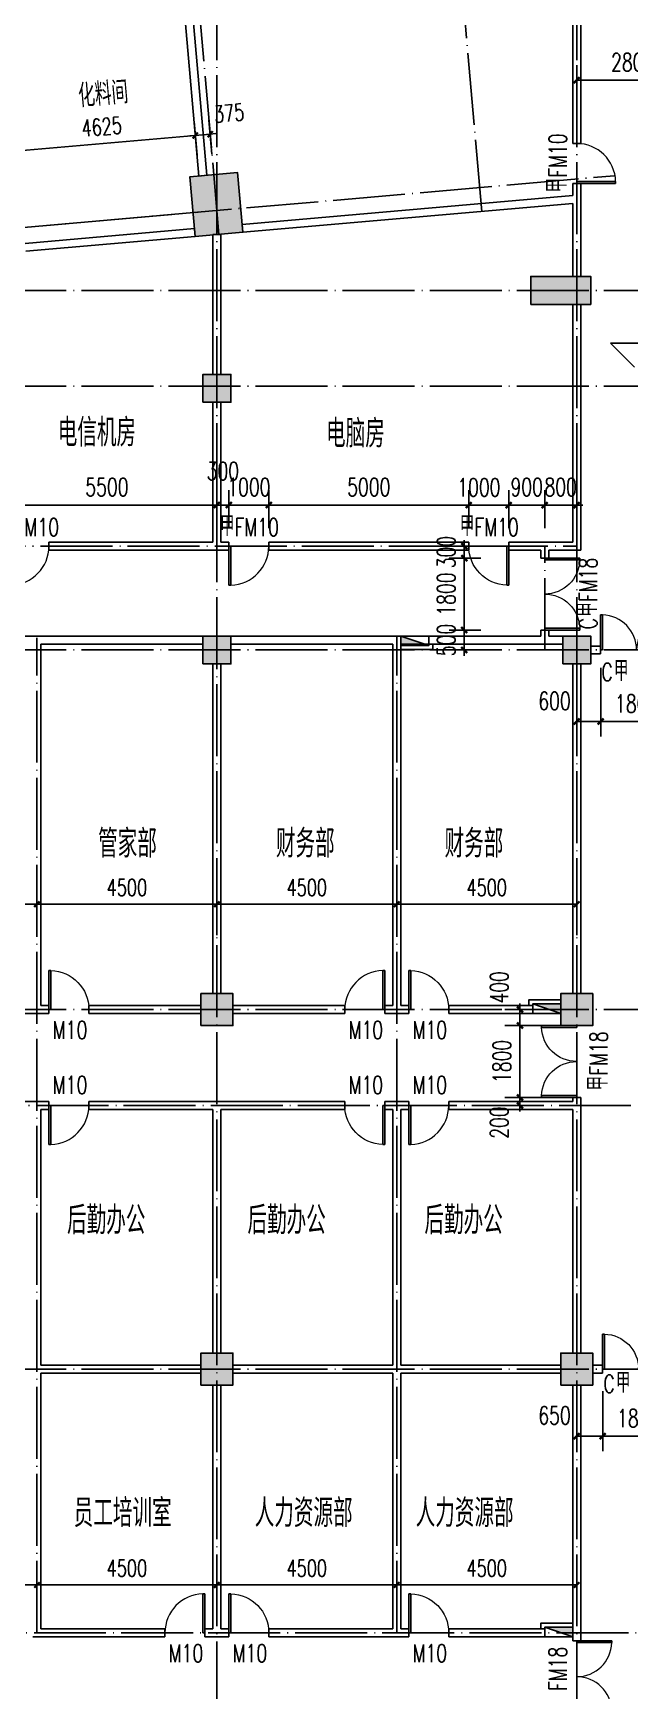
# Model space of a CAD drawing. Extents: x 246015 to 608740, y -108003 to 88400.
# Drawn here: x 383759 to 398683, y -19514 to 21979 of the extents above; entities that cross this region are included whole.
import ezdxf

# ---------------------------------------------------------------- set-up
doc = ezdxf.new("R2010")
doc.units = 0
doc.header["$LTSCALE"] = 3000
doc.header["$MEASUREMENT"] = 0
doc.header["$PDMODE"] = 1
doc.linetypes.add('DOTE', pattern=[2.42, 2, -0.2, 0.02, -0.2])
doc.layers.get('0').update_dxf_attribs({"linetype": 'CONTINUOUS'})
doc.layers.get('DEFPOINTS').update_dxf_attribs({"linetype": 'CONTINUOUS'})
for name, color, linetype in [('column', 9, 'CONTINUOUS'), ('DIM_ELEV', 3, 'CONTINUOUS'), ('dote', 1, 'DOTE'), ('PUB_DIM', 3, 'CONTINUOUS'), ('PUB_HATCH', 8, 'CONTINUOUS'), ('PUB_TEXT', 7, 'CONTINUOUS'), ('WALL', 9, 'CONTINUOUS'), ('WALL-1', 31, 'CONTINUOUS'), ('WINDOW', 4, 'CONTINUOUS'), ('WINDOW_TEXT', 7, 'CONTINUOUS'), ('消火栓', 6, 'CONTINUOUS')]:
    doc.layers.add(name, color=color, linetype=linetype)
doc.styles.add('_TCH_DIM', font='SIMPLEX', dxfattribs={"bigfont": 'GBCBIG'})
doc.styles.add('_TCH_WINDOW', font='SIMPLEX', dxfattribs={"bigfont": 'GBCBIG'})
doc.styles.add('DIM_FONT', font='simplex.shx', dxfattribs={"width": 0.7, "bigfont": 'hztxt.shx'})
doc.dimstyles.new('DIMN140', dxfattribs={"dimscale": 1.4, "dimtxt": 300, "dimasz": 100, "dimexe": 250, "dimexo": 300, "dimgap": 150, "dimtad": 1, "dimdec": 0, "dimzin": 0, "dimdsep": 46, "dimtxsty": 'DIM_FONT', "dimblk": 'ARCHTICK', "dimcen": 0.09, "dimclrt": 7, "dimazin": 2, "dimtfac": 1, "dimtdec": 0, "dimtix": 1, "dimtmove": 2, "dimatfit": 3, "dimfxl": 0, "dimtolj": 1, "dimtzin": 0, "dimarcsym": 0})
doc.dimstyles.new('DIMN150', dxfattribs={"dimscale": 1.5, "dimtxt": 300, "dimasz": 100, "dimexe": 250, "dimexo": 300, "dimgap": 150, "dimtad": 1, "dimdec": 0, "dimzin": 0, "dimdsep": 46, "dimtxsty": 'DIM_FONT', "dimblk": 'ARCHTICK', "dimcen": 0.09, "dimclrt": 7, "dimazin": 2, "dimtfac": 1, "dimtdec": 0, "dimtix": 1, "dimtmove": 2, "dimatfit": 3, "dimfxl": 0, "dimtolj": 1, "dimtzin": 0, "dimarcsym": 0})

# ---------------------------------------------------------------- blocks, each defined once
blk = doc.blocks.new('_FZH')
blk.add_lwpolyline([(-0.5, -0.5), (0.5, -0.5), (0.5, 0.5), (-0.5, 0.5)], close=True)
at = {"layer": 'PUB_HATCH'}
blk.add_solid([(-0.5, -0.5), (0.5, -0.5), (-0.5, 0.5), (0.5, 0.5)], dxfattribs=at)
blk = doc.blocks.new('1-1')
at = {"layer": 'dote', "ltscale": 0.3}
for p, q in [((71600, -600), (71600, 26246.3, 0)), ((65000, -600), (65000, 9200, 0)), ((-1773, 0, 0), (74978.6, 0, 0))]:
    blk.add_line(p, q, dxfattribs=at)
at = {"layer": 'dote', "linetype": 'DOTE'}
blk.add_lwpolyline([(0, 3499.8, 0.0400069), (43350.5, 0), (65050.5, 0)], format="xyb", dxfattribs=at)
at = {"layer": 'column', "xscale": 1200, "yscale": 1500, "zscale": 1500}
blk.add_blockref('_FZH', (65000.1, 150), dxfattribs=at)
blk = doc.blocks.new('_ARCHTICK')
at = {"color": 0, "linetype": 'ByBlock', "const_width": 0.4}
blk.add_lwpolyline([(-0.5, -0.5), (0.5, 0.5)], dxfattribs=at)
blk = doc.blocks.new('*D548')
at = {"layer": 'DEFPOINTS', "color": 0}
for p in [(387813, 19418), (387893, 18502), (383286, 18099)]:
    blk.add_point(p, dxfattribs=at)
at = {"layer": 'PUB_DIM', "color": 0, "lineweight": -2}
for p, q in [((387857, 18921), (387783, 19767)), ((383249, 18517), (383175, 19364)), ((383206, 19015), (387813, 19418))]:
    blk.add_line(p, q, dxfattribs=at)
at = {"layer": 'PUB_DIM', "color": 0, "lineweight": -2, "xscale": 140, "yscale": 140, "zscale": 140}
for p, rotation in [((387813, 19418), 5.000000001751513), ((383206, 19015), 185.0000000017515)]:
    blk.add_blockref('_ARCHTICK', p, dxfattribs=dict(at, rotation=rotation))
at = {"layer": 'PUB_DIM', "color": 7, "insert": (385473, 19635), "char_height": 420, "attachment_point": 5, "rotation": 5, "style": 'DIM_FONT'}
blk.add_mtext('\\A1;4625', dxfattribs=at)
blk = doc.blocks.new('*D549')
at = {"layer": 'DEFPOINTS', "color": 0}
for p in [(388187, 19451), (387893, 18502), (388267, 18535)]:
    blk.add_point(p, dxfattribs=at)
at = {"layer": 'PUB_DIM', "color": 0, "lineweight": -2}
for p, q in [((387857, 18921), (387783, 19767)), ((388230, 18953), (388156, 19800)), ((387813, 19418), (387674, 19406)), ((387813, 19418), (388187, 19451)), ((388187, 19451), (388326, 19463))]:
    blk.add_line(p, q, dxfattribs=at)
at = {"layer": 'PUB_DIM', "color": 0, "lineweight": -2, "xscale": 140, "yscale": 140, "zscale": 140}
for p, rotation in [((387813, 19418), 5.000000001751301), ((388187, 19451), 185.0000000017513)]:
    blk.add_blockref('_ARCHTICK', p, dxfattribs=dict(at, rotation=rotation))
at = {"layer": 'PUB_DIM', "color": 7, "insert": (388660, 19977), "char_height": 420, "attachment_point": 5, "rotation": 5, "style": 'DIM_FONT'}
blk.add_mtext('\\A1;375', dxfattribs=at)
blk = doc.blocks.new('*D552')
at = {"layer": 'DEFPOINTS', "color": 0}
for p in [(383854, 174), (379354, -1023), (383854, -1023)]:
    blk.add_point(p, dxfattribs=at)
at = {"layer": 'PUB_DIM', "color": 0, "lineweight": -2}
for p, q in [((379354, -603), (379354, 524)), ((383854, -603), (383854, 524)), ((379354, 174), (383854, 174))]:
    blk.add_line(p, q, dxfattribs=at)
at = {"layer": 'PUB_DIM', "color": 0, "lineweight": -2, "xscale": 140, "yscale": 140, "zscale": 140, "rotation": 180}
blk.add_blockref('_ARCHTICK', (379354, 174), dxfattribs=at)
at = {"layer": 'PUB_DIM', "color": 0, "lineweight": -2, "xscale": 140, "yscale": 140, "zscale": 140}
blk.add_blockref('_ARCHTICK', (383854, 174), dxfattribs=at)
at = {"layer": 'PUB_DIM', "color": 7, "insert": (381604, 594), "char_height": 420, "attachment_point": 5, "style": 'DIM_FONT'}
blk.add_mtext('\\A1;4500', dxfattribs=at)
blk = doc.blocks.new('*D553')
at = {"layer": 'DEFPOINTS', "color": 0}
for p in [(388354, 174), (383854, -1023), (388354, -1023)]:
    blk.add_point(p, dxfattribs=at)
at = {"layer": 'PUB_DIM', "color": 0, "lineweight": -2}
for p, q in [((383854, -603), (383854, 524)), ((388354, -603), (388354, 524)), ((383854, 174), (388354, 174))]:
    blk.add_line(p, q, dxfattribs=at)
at = {"layer": 'PUB_DIM', "color": 0, "lineweight": -2, "xscale": 140, "yscale": 140, "zscale": 140, "rotation": 180}
blk.add_blockref('_ARCHTICK', (383854, 174), dxfattribs=at)
at = {"layer": 'PUB_DIM', "color": 0, "lineweight": -2, "xscale": 140, "yscale": 140, "zscale": 140}
blk.add_blockref('_ARCHTICK', (388354, 174), dxfattribs=at)
at = {"layer": 'PUB_DIM', "color": 7, "insert": (386104, 594), "char_height": 420, "attachment_point": 5, "style": 'DIM_FONT'}
blk.add_mtext('\\A1;4500', dxfattribs=at)
blk = doc.blocks.new('*D554')
at = {"layer": 'DEFPOINTS', "color": 0}
for p in [(392854, 174), (388354, -1023), (392854, -1023)]:
    blk.add_point(p, dxfattribs=at)
at = {"layer": 'PUB_DIM', "color": 0, "lineweight": -2}
for p, q in [((388354, -603), (388354, 524)), ((392854, -603), (392854, 524)), ((388354, 174), (392854, 174))]:
    blk.add_line(p, q, dxfattribs=at)
at = {"layer": 'PUB_DIM', "color": 0, "lineweight": -2, "xscale": 140, "yscale": 140, "zscale": 140, "rotation": 180}
blk.add_blockref('_ARCHTICK', (388354, 174), dxfattribs=at)
at = {"layer": 'PUB_DIM', "color": 0, "lineweight": -2, "xscale": 140, "yscale": 140, "zscale": 140}
blk.add_blockref('_ARCHTICK', (392854, 174), dxfattribs=at)
at = {"layer": 'PUB_DIM', "color": 7, "insert": (390604, 594), "char_height": 420, "attachment_point": 5, "style": 'DIM_FONT'}
blk.add_mtext('\\A1;4500', dxfattribs=at)
blk = doc.blocks.new('*D555')
at = {"layer": 'DEFPOINTS', "color": 0}
for p in [(397354, 174), (392854, -1023), (397354, -1023)]:
    blk.add_point(p, dxfattribs=at)
at = {"layer": 'PUB_DIM', "color": 0, "lineweight": -2}
for p, q in [((392854, -603), (392854, 524)), ((397354, -603), (397354, 524)), ((392854, 174), (397354, 174))]:
    blk.add_line(p, q, dxfattribs=at)
at = {"layer": 'PUB_DIM', "color": 0, "lineweight": -2, "xscale": 140, "yscale": 140, "zscale": 140, "rotation": 180}
blk.add_blockref('_ARCHTICK', (392854, 174), dxfattribs=at)
at = {"layer": 'PUB_DIM', "color": 0, "lineweight": -2, "xscale": 140, "yscale": 140, "zscale": 140}
blk.add_blockref('_ARCHTICK', (397354, 174), dxfattribs=at)
at = {"layer": 'PUB_DIM', "color": 7, "insert": (395104, 594), "char_height": 420, "attachment_point": 5, "style": 'DIM_FONT'}
blk.add_mtext('\\A1;4500', dxfattribs=at)
blk = doc.blocks.new('*D557')
at = {"layer": 'DEFPOINTS', "color": 0}
for p in [(383854, -16864), (379354, -18061), (383854, -18061)]:
    blk.add_point(p, dxfattribs=at)
at = {"layer": 'PUB_DIM', "color": 0, "lineweight": -2}
for p, q in [((379354, -17641), (379354, -16514)), ((383854, -17641), (383854, -16514)), ((379354, -16864), (383854, -16864))]:
    blk.add_line(p, q, dxfattribs=at)
at = {"layer": 'PUB_DIM', "color": 0, "lineweight": -2, "xscale": 140, "yscale": 140, "zscale": 140, "rotation": 180}
blk.add_blockref('_ARCHTICK', (379354, -16864), dxfattribs=at)
at = {"layer": 'PUB_DIM', "color": 0, "lineweight": -2, "xscale": 140, "yscale": 140, "zscale": 140}
blk.add_blockref('_ARCHTICK', (383854, -16864), dxfattribs=at)
at = {"layer": 'PUB_DIM', "color": 7, "insert": (381604, -16444), "char_height": 420, "attachment_point": 5, "style": 'DIM_FONT'}
blk.add_mtext('\\A1;4500', dxfattribs=at)
blk = doc.blocks.new('*D558')
at = {"layer": 'DEFPOINTS', "color": 0}
for p in [(388354, -16864), (383854, -18061), (388354, -18061)]:
    blk.add_point(p, dxfattribs=at)
at = {"layer": 'PUB_DIM', "color": 0, "lineweight": -2}
for p, q in [((383854, -17641), (383854, -16514)), ((388354, -17641), (388354, -16514)), ((383854, -16864), (388354, -16864))]:
    blk.add_line(p, q, dxfattribs=at)
at = {"layer": 'PUB_DIM', "color": 0, "lineweight": -2, "xscale": 140, "yscale": 140, "zscale": 140, "rotation": 180}
blk.add_blockref('_ARCHTICK', (383854, -16864), dxfattribs=at)
at = {"layer": 'PUB_DIM', "color": 0, "lineweight": -2, "xscale": 140, "yscale": 140, "zscale": 140}
blk.add_blockref('_ARCHTICK', (388354, -16864), dxfattribs=at)
at = {"layer": 'PUB_DIM', "color": 7, "insert": (386104, -16444), "char_height": 420, "attachment_point": 5, "style": 'DIM_FONT'}
blk.add_mtext('\\A1;4500', dxfattribs=at)
blk = doc.blocks.new('*D559')
at = {"layer": 'DEFPOINTS', "color": 0}
for p in [(392854, -16864), (388354, -18061), (392854, -18061)]:
    blk.add_point(p, dxfattribs=at)
at = {"layer": 'PUB_DIM', "color": 0, "lineweight": -2}
for p, q in [((388354, -17641), (388354, -16514)), ((392854, -17641), (392854, -16514)), ((388354, -16864), (392854, -16864))]:
    blk.add_line(p, q, dxfattribs=at)
at = {"layer": 'PUB_DIM', "color": 0, "lineweight": -2, "xscale": 140, "yscale": 140, "zscale": 140, "rotation": 180}
blk.add_blockref('_ARCHTICK', (388354, -16864), dxfattribs=at)
at = {"layer": 'PUB_DIM', "color": 0, "lineweight": -2, "xscale": 140, "yscale": 140, "zscale": 140}
blk.add_blockref('_ARCHTICK', (392854, -16864), dxfattribs=at)
at = {"layer": 'PUB_DIM', "color": 7, "insert": (390604, -16444), "char_height": 420, "attachment_point": 5, "style": 'DIM_FONT'}
blk.add_mtext('\\A1;4500', dxfattribs=at)
blk = doc.blocks.new('*D560')
at = {"layer": 'DEFPOINTS', "color": 0}
for p in [(397354, -16864), (392854, -18061), (397354, -18061)]:
    blk.add_point(p, dxfattribs=at)
at = {"layer": 'PUB_DIM', "color": 0, "lineweight": -2}
for p, q in [((392854, -17641), (392854, -16514)), ((397354, -17641), (397354, -16514)), ((392854, -16864), (397354, -16864))]:
    blk.add_line(p, q, dxfattribs=at)
at = {"layer": 'PUB_DIM', "color": 0, "lineweight": -2, "xscale": 140, "yscale": 140, "zscale": 140, "rotation": 180}
blk.add_blockref('_ARCHTICK', (392854, -16864), dxfattribs=at)
at = {"layer": 'PUB_DIM', "color": 0, "lineweight": -2, "xscale": 140, "yscale": 140, "zscale": 140}
blk.add_blockref('_ARCHTICK', (397354, -16864), dxfattribs=at)
at = {"layer": 'PUB_DIM', "color": 7, "insert": (395104, -16444), "char_height": 420, "attachment_point": 5, "style": 'DIM_FONT'}
blk.add_mtext('\\A1;4500', dxfattribs=at)
blk = doc.blocks.new('*D782')
at = {"layer": 'DEFPOINTS', "color": 0}
for p in [(398004, -11561), (399804, -11561), (399804, -13139)]:
    blk.add_point(p, dxfattribs=at)
at = {"layer": 'PUB_DIM', "color": 0, "lineweight": -2}
for p, q in [((398004, -12011), (398004, -13514)), ((399804, -12011), (399804, -13514)), ((398004, -13139), (399804, -13139))]:
    blk.add_line(p, q, dxfattribs=at)
at = {"layer": 'PUB_DIM', "color": 0, "lineweight": -2, "xscale": 150, "yscale": 150, "zscale": 150, "rotation": 180}
blk.add_blockref('_ARCHTICK', (398004, -13139), dxfattribs=at)
at = {"layer": 'PUB_DIM', "color": 0, "lineweight": -2, "xscale": 150, "yscale": 150, "zscale": 150}
blk.add_blockref('_ARCHTICK', (399804, -13139), dxfattribs=at)
at = {"layer": 'PUB_DIM', "color": 7, "insert": (398904, -12689), "char_height": 450, "attachment_point": 5, "style": 'DIM_FONT'}
blk.add_mtext('\\A1;1800', dxfattribs=at)
blk = doc.blocks.new('*D783')
at = {"layer": 'DEFPOINTS', "color": 0}
for p in [(397354, -11561), (398004, -11561), (398004, -13139)]:
    blk.add_point(p, dxfattribs=at)
at = {"layer": 'PUB_DIM', "color": 0, "lineweight": -2}
for p, q in [((397354, -12011), (397354, -13514)), ((398004, -12011), (398004, -13514)), ((397354, -13139), (398004, -13139))]:
    blk.add_line(p, q, dxfattribs=at)
at = {"layer": 'PUB_DIM', "color": 0, "lineweight": -2, "xscale": 150, "yscale": 150, "zscale": 150, "rotation": 180}
blk.add_blockref('_ARCHTICK', (397354, -13139), dxfattribs=at)
at = {"layer": 'PUB_DIM', "color": 0, "lineweight": -2, "xscale": 150, "yscale": 150, "zscale": 150}
blk.add_blockref('_ARCHTICK', (398004, -13139), dxfattribs=at)
at = {"layer": 'PUB_DIM', "color": 7, "insert": (396799, -12621), "char_height": 450, "attachment_point": 5, "style": 'DIM_FONT'}
blk.add_mtext('\\A1;650', dxfattribs=at)
blk = doc.blocks.new('*D784')
at = {"layer": 'DEFPOINTS', "color": 0}
for p in [(395935, -4661), (396954, -4661), (396954, -4861)]:
    blk.add_point(p, dxfattribs=at)
at = {"layer": 'PUB_DIM', "color": 0, "lineweight": -2}
for p, q in [((395935, -4661), (395935, -4511)), ((396504, -4661), (395560, -4661)), ((396504, -4861), (395560, -4861)), ((395935, -4861), (395935, -4661)), ((395935, -4861), (395935, -5011))]:
    blk.add_line(p, q, dxfattribs=at)
at = {"layer": 'PUB_DIM', "color": 0, "lineweight": -2, "xscale": 150, "yscale": 150, "zscale": 150}
for p, rotation in [((395935, -4661), 270), ((395935, -4861), 90)]:
    blk.add_blockref('_ARCHTICK', p, dxfattribs=dict(at, rotation=rotation))
at = {"layer": 'PUB_DIM', "color": 7, "insert": (395418, -5290), "char_height": 450, "attachment_point": 5, "rotation": 90, "style": 'DIM_FONT'}
blk.add_mtext('\\A1;200', dxfattribs=at)
blk = doc.blocks.new('*D785')
at = {"layer": 'DEFPOINTS', "color": 0}
for p in [(395935, -2861), (396954, -2861), (396954, -4661)]:
    blk.add_point(p, dxfattribs=at)
at = {"layer": 'PUB_DIM', "color": 0, "lineweight": -2}
for p, q in [((396504, -2861), (395560, -2861)), ((395935, -4661), (395935, -2861)), ((396504, -4661), (395560, -4661))]:
    blk.add_line(p, q, dxfattribs=at)
at = {"layer": 'PUB_DIM', "color": 0, "lineweight": -2, "xscale": 150, "yscale": 150, "zscale": 150}
for p, rotation in [((395935, -2861), 90), ((395935, -4661), 270)]:
    blk.add_blockref('_ARCHTICK', p, dxfattribs=dict(at, rotation=rotation))
at = {"layer": 'PUB_DIM', "color": 7, "insert": (395485, -3761), "char_height": 450, "attachment_point": 5, "rotation": 90, "style": 'DIM_FONT'}
blk.add_mtext('\\A1;1800', dxfattribs=at)
blk = doc.blocks.new('*D786')
at = {"layer": 'DEFPOINTS', "color": 0}
for p in [(395935, -2461), (396954, -2461), (396954, -2861)]:
    blk.add_point(p, dxfattribs=at)
at = {"layer": 'PUB_DIM', "color": 0, "lineweight": -2}
for p, q in [((396504, -2461), (395560, -2461)), ((395935, -2461), (395935, -2311)), ((395935, -2861), (395935, -2461)), ((396504, -2861), (395560, -2861)), ((395935, -2861), (395935, -3011))]:
    blk.add_line(p, q, dxfattribs=at)
at = {"layer": 'PUB_DIM', "color": 0, "lineweight": -2, "xscale": 150, "yscale": 150, "zscale": 150}
for p, rotation in [((395935, -2461), 270), ((395935, -2861), 90)]:
    blk.add_blockref('_ARCHTICK', p, dxfattribs=dict(at, rotation=rotation))
at = {"layer": 'PUB_DIM', "color": 7, "insert": (395418, -1906), "char_height": 450, "attachment_point": 5, "rotation": 90, "style": 'DIM_FONT'}
blk.add_mtext('\\A1;400', dxfattribs=at)
blk = doc.blocks.new('*D787')
at = {"layer": 'DEFPOINTS', "color": 0}
for p in [(397354, 6539), (397954, 6539), (397954, 4746)]:
    blk.add_point(p, dxfattribs=at)
at = {"layer": 'PUB_DIM', "color": 0, "lineweight": -2}
for p, q in [((397354, 6089), (397354, 4371)), ((397954, 6089), (397954, 4371)), ((397354, 4746), (397954, 4746))]:
    blk.add_line(p, q, dxfattribs=at)
at = {"layer": 'PUB_DIM', "color": 0, "lineweight": -2, "xscale": 150, "yscale": 150, "zscale": 150, "rotation": 180}
blk.add_blockref('_ARCHTICK', (397354, 4746), dxfattribs=at)
at = {"layer": 'PUB_DIM', "color": 0, "lineweight": -2, "xscale": 150, "yscale": 150, "zscale": 150}
blk.add_blockref('_ARCHTICK', (397954, 4746), dxfattribs=at)
at = {"layer": 'PUB_DIM', "color": 7, "insert": (396799, 5264), "char_height": 450, "attachment_point": 5, "style": 'DIM_FONT'}
blk.add_mtext('\\A1;600', dxfattribs=at)
blk = doc.blocks.new('*D788')
at = {"layer": 'DEFPOINTS', "color": 0}
for p in [(397954, 6539), (399754, 6539), (399754, 4746)]:
    blk.add_point(p, dxfattribs=at)
at = {"layer": 'PUB_DIM', "color": 0, "lineweight": -2}
for p, q in [((397954, 6089), (397954, 4371)), ((399754, 6089), (399754, 4371)), ((397954, 4746), (399754, 4746))]:
    blk.add_line(p, q, dxfattribs=at)
at = {"layer": 'PUB_DIM', "color": 0, "lineweight": -2, "xscale": 150, "yscale": 150, "zscale": 150, "rotation": 180}
blk.add_blockref('_ARCHTICK', (397954, 4746), dxfattribs=at)
at = {"layer": 'PUB_DIM', "color": 0, "lineweight": -2, "xscale": 150, "yscale": 150, "zscale": 150}
blk.add_blockref('_ARCHTICK', (399754, 4746), dxfattribs=at)
at = {"layer": 'PUB_DIM', "color": 7, "insert": (398854, 5196), "char_height": 450, "attachment_point": 5, "style": 'DIM_FONT'}
blk.add_mtext('\\A1;1800', dxfattribs=at)
blk = doc.blocks.new('*D792')
at = {"layer": 'DEFPOINTS', "color": 0}
for p in [(394542, 9139), (395406, 9139), (395406, 8839)]:
    blk.add_point(p, dxfattribs=at)
at = {"layer": 'PUB_DIM', "color": 0, "lineweight": -2}
for p, q in [((394956, 9139), (394167, 9139)), ((394542, 9139), (394542, 9289)), ((394542, 8839), (394542, 9139)), ((394956, 8839), (394167, 8839)), ((394542, 8839), (394542, 8689))]:
    blk.add_line(p, q, dxfattribs=at)
at = {"layer": 'PUB_DIM', "color": 0, "lineweight": -2, "xscale": 150, "yscale": 150, "zscale": 150}
for p, rotation in [((394542, 9139), 270), ((394542, 8839), 90)]:
    blk.add_blockref('_ARCHTICK', p, dxfattribs=dict(at, rotation=rotation))
at = {"layer": 'PUB_DIM', "color": 7, "insert": (394092, 8989), "char_height": 450, "attachment_point": 5, "rotation": 90, "style": 'DIM_FONT'}
blk.add_mtext('\\A1;300', dxfattribs=at)
blk = doc.blocks.new('*D793')
at = {"layer": 'DEFPOINTS', "color": 0}
for p in [(394542, 8839), (395406, 8839), (395406, 7039)]:
    blk.add_point(p, dxfattribs=at)
at = {"layer": 'PUB_DIM', "color": 0, "lineweight": -2}
for p, q in [((394956, 8839), (394167, 8839)), ((394542, 7039), (394542, 8839)), ((394956, 7039), (394167, 7039))]:
    blk.add_line(p, q, dxfattribs=at)
at = {"layer": 'PUB_DIM', "color": 0, "lineweight": -2, "xscale": 150, "yscale": 150, "zscale": 150}
for p, rotation in [((394542, 8839), 90), ((394542, 7039), 270)]:
    blk.add_blockref('_ARCHTICK', p, dxfattribs=dict(at, rotation=rotation))
at = {"layer": 'PUB_DIM', "color": 7, "insert": (394092, 7939), "char_height": 450, "attachment_point": 5, "rotation": 90, "style": 'DIM_FONT'}
blk.add_mtext('\\A1;1800', dxfattribs=at)
blk = doc.blocks.new('*D794')
at = {"layer": 'DEFPOINTS', "color": 0}
for p in [(394542, 7039), (395406, 7039), (395406, 6539)]:
    blk.add_point(p, dxfattribs=at)
at = {"layer": 'PUB_DIM', "color": 0, "lineweight": -2}
for p, q in [((394542, 7039), (394542, 7189)), ((394956, 7039), (394167, 7039)), ((394542, 6539), (394542, 7039)), ((394956, 6539), (394167, 6539)), ((394542, 6539), (394542, 6389))]:
    blk.add_line(p, q, dxfattribs=at)
at = {"layer": 'PUB_DIM', "color": 0, "lineweight": -2, "xscale": 150, "yscale": 150, "zscale": 150}
for p, rotation in [((394542, 7039), 270), ((394542, 6539), 90)]:
    blk.add_blockref('_ARCHTICK', p, dxfattribs=dict(at, rotation=rotation))
at = {"layer": 'PUB_DIM', "color": 7, "insert": (394092, 6789), "char_height": 450, "attachment_point": 5, "rotation": 90, "style": 'DIM_FONT'}
blk.add_mtext('\\A1;500', dxfattribs=at)
blk = doc.blocks.new('*D896')
at = {"layer": 'DEFPOINTS', "color": 0}
for p in [(388354, 10166), (382854, 9139), (388354, 9139)]:
    blk.add_point(p, dxfattribs=at)
at = {"layer": 'PUB_DIM', "color": 0, "lineweight": -2}
for p, q in [((382854, 9589), (382854, 10541)), ((388354, 9589), (388354, 10541)), ((382854, 10166), (388354, 10166))]:
    blk.add_line(p, q, dxfattribs=at)
at = {"layer": 'PUB_DIM', "color": 0, "lineweight": -2, "xscale": 150, "yscale": 150, "zscale": 150, "rotation": 180}
blk.add_blockref('_ARCHTICK', (382854, 10166), dxfattribs=at)
at = {"layer": 'PUB_DIM', "color": 0, "lineweight": -2, "xscale": 150, "yscale": 150, "zscale": 150}
blk.add_blockref('_ARCHTICK', (388354, 10166), dxfattribs=at)
at = {"layer": 'PUB_DIM', "color": 7, "insert": (385604, 10616), "char_height": 450, "attachment_point": 5, "style": 'DIM_FONT'}
blk.add_mtext('\\A1;5500', dxfattribs=at)
blk = doc.blocks.new('*D897')
at = {"layer": 'DEFPOINTS', "color": 0}
for p in [(388654, 10166), (388354, 9139), (388654, 9139)]:
    blk.add_point(p, dxfattribs=at)
at = {"layer": 'PUB_DIM', "color": 0, "lineweight": -2}
for p, q in [((388354, 9589), (388354, 10541)), ((388654, 9589), (388654, 10541)), ((388354, 10166), (388204, 10166)), ((388354, 10166), (388654, 10166)), ((388654, 10166), (388804, 10166))]:
    blk.add_line(p, q, dxfattribs=at)
at = {"layer": 'PUB_DIM', "color": 0, "lineweight": -2, "xscale": 150, "yscale": 150, "zscale": 150}
blk.add_blockref('_ARCHTICK', (388354, 10166), dxfattribs=at)
at = {"layer": 'PUB_DIM', "color": 0, "lineweight": -2, "xscale": 150, "yscale": 150, "zscale": 150, "rotation": 180}
blk.add_blockref('_ARCHTICK', (388654, 10166), dxfattribs=at)
at = {"layer": 'PUB_DIM', "color": 7, "insert": (388504, 11017), "char_height": 450, "attachment_point": 5, "style": 'DIM_FONT'}
blk.add_mtext('\\A1;300', dxfattribs=at)
blk = doc.blocks.new('*D898')
at = {"layer": 'DEFPOINTS', "color": 0}
for p in [(389654, 10166), (388654, 9139), (389654, 9139)]:
    blk.add_point(p, dxfattribs=at)
at = {"layer": 'PUB_DIM', "color": 0, "lineweight": -2}
for p, q in [((388654, 9589), (388654, 10541)), ((389654, 9589), (389654, 10541)), ((388654, 10166), (388504, 10166)), ((388654, 10166), (389654, 10166)), ((389654, 10166), (389804, 10166))]:
    blk.add_line(p, q, dxfattribs=at)
at = {"layer": 'PUB_DIM', "color": 0, "lineweight": -2, "xscale": 150, "yscale": 150, "zscale": 150}
blk.add_blockref('_ARCHTICK', (388654, 10166), dxfattribs=at)
at = {"layer": 'PUB_DIM', "color": 0, "lineweight": -2, "xscale": 150, "yscale": 150, "zscale": 150, "rotation": 180}
blk.add_blockref('_ARCHTICK', (389654, 10166), dxfattribs=at)
at = {"layer": 'PUB_DIM', "color": 7, "insert": (389154, 10616), "char_height": 450, "attachment_point": 5, "style": 'DIM_FONT'}
blk.add_mtext('\\A1;1000', dxfattribs=at)
blk = doc.blocks.new('*D899')
at = {"layer": 'DEFPOINTS', "color": 0}
for p in [(394654, 10166), (389654, 9139), (394654, 9139)]:
    blk.add_point(p, dxfattribs=at)
at = {"layer": 'PUB_DIM', "color": 0, "lineweight": -2}
for p, q in [((389654, 9589), (389654, 10541)), ((394654, 9589), (394654, 10541)), ((389654, 10166), (394654, 10166))]:
    blk.add_line(p, q, dxfattribs=at)
at = {"layer": 'PUB_DIM', "color": 0, "lineweight": -2, "xscale": 150, "yscale": 150, "zscale": 150, "rotation": 180}
blk.add_blockref('_ARCHTICK', (389654, 10166), dxfattribs=at)
at = {"layer": 'PUB_DIM', "color": 0, "lineweight": -2, "xscale": 150, "yscale": 150, "zscale": 150}
blk.add_blockref('_ARCHTICK', (394654, 10166), dxfattribs=at)
at = {"layer": 'PUB_DIM', "color": 7, "insert": (392154, 10616), "char_height": 450, "attachment_point": 5, "style": 'DIM_FONT'}
blk.add_mtext('\\A1;5000', dxfattribs=at)
blk = doc.blocks.new('*D900')
at = {"layer": 'DEFPOINTS', "color": 0}
for p in [(395654, 10166), (394654, 9139), (395654, 9139)]:
    blk.add_point(p, dxfattribs=at)
at = {"layer": 'PUB_DIM', "color": 0, "lineweight": -2}
for p, q in [((394654, 9589), (394654, 10541)), ((395654, 9589), (395654, 10541)), ((394654, 10166), (395654, 10166))]:
    blk.add_line(p, q, dxfattribs=at)
at = {"layer": 'PUB_DIM', "color": 0, "lineweight": -2, "xscale": 150, "yscale": 150, "zscale": 150, "rotation": 180}
blk.add_blockref('_ARCHTICK', (394654, 10166), dxfattribs=at)
at = {"layer": 'PUB_DIM', "color": 0, "lineweight": -2, "xscale": 150, "yscale": 150, "zscale": 150}
blk.add_blockref('_ARCHTICK', (395654, 10166), dxfattribs=at)
at = {"layer": 'PUB_DIM', "color": 7, "insert": (394907, 10608), "char_height": 450, "attachment_point": 5, "style": 'DIM_FONT'}
blk.add_mtext('\\A1;1000', dxfattribs=at)
blk = doc.blocks.new('*D901')
at = {"layer": 'DEFPOINTS', "color": 0}
for p in [(396554, 10166), (395654, 9139), (396554, 9139)]:
    blk.add_point(p, dxfattribs=at)
at = {"layer": 'PUB_DIM', "color": 0, "lineweight": -2}
for p, q in [((395654, 9589), (395654, 10541)), ((396554, 9589), (396554, 10541)), ((395654, 10166), (395504, 10166)), ((395654, 10166), (396554, 10166)), ((396554, 10166), (396704, 10166))]:
    blk.add_line(p, q, dxfattribs=at)
at = {"layer": 'PUB_DIM', "color": 0, "lineweight": -2, "xscale": 150, "yscale": 150, "zscale": 150}
blk.add_blockref('_ARCHTICK', (395654, 10166), dxfattribs=at)
at = {"layer": 'PUB_DIM', "color": 0, "lineweight": -2, "xscale": 150, "yscale": 150, "zscale": 150, "rotation": 180}
blk.add_blockref('_ARCHTICK', (396554, 10166), dxfattribs=at)
at = {"layer": 'PUB_DIM', "color": 7, "insert": (396104, 10616), "char_height": 450, "attachment_point": 5, "style": 'DIM_FONT'}
blk.add_mtext('\\A1;900', dxfattribs=at)
blk = doc.blocks.new('*D902')
at = {"layer": 'DEFPOINTS', "color": 0}
for p in [(397354, 10166), (396554, 9139), (397354, 9139)]:
    blk.add_point(p, dxfattribs=at)
at = {"layer": 'PUB_DIM', "color": 0, "lineweight": -2}
for p, q in [((396554, 9589), (396554, 10541)), ((397354, 9589), (397354, 10541)), ((396554, 10166), (396404, 10166)), ((396554, 10166), (397354, 10166)), ((397354, 10166), (397504, 10166))]:
    blk.add_line(p, q, dxfattribs=at)
at = {"layer": 'PUB_DIM', "color": 0, "lineweight": -2, "xscale": 150, "yscale": 150, "zscale": 150}
blk.add_blockref('_ARCHTICK', (396554, 10166), dxfattribs=at)
at = {"layer": 'PUB_DIM', "color": 0, "lineweight": -2, "xscale": 150, "yscale": 150, "zscale": 150, "rotation": 180}
blk.add_blockref('_ARCHTICK', (397354, 10166), dxfattribs=at)
at = {"layer": 'PUB_DIM', "color": 7, "insert": (396954, 10616), "char_height": 450, "attachment_point": 5, "style": 'DIM_FONT'}
blk.add_mtext('\\A1;800', dxfattribs=at)
blk = doc.blocks.new('*D967')
at = {"layer": 'DEFPOINTS', "color": 0}
for p in [(400154, 20802), (397354, 20039), (400154, 20039)]:
    blk.add_point(p, dxfattribs=at)
at = {"layer": 'PUB_DIM', "color": 0, "lineweight": -2}
for p, q in [((397354, 20489), (397354, 21177)), ((400154, 20489), (400154, 21177)), ((397354, 20802), (400154, 20802))]:
    blk.add_line(p, q, dxfattribs=at)
at = {"layer": 'PUB_DIM', "color": 0, "lineweight": -2, "xscale": 150, "yscale": 150, "zscale": 150, "rotation": 180}
blk.add_blockref('_ARCHTICK', (397354, 20802), dxfattribs=at)
at = {"layer": 'PUB_DIM', "color": 0, "lineweight": -2, "xscale": 150, "yscale": 150, "zscale": 150}
blk.add_blockref('_ARCHTICK', (400154, 20802), dxfattribs=at)
at = {"layer": 'PUB_DIM', "color": 7, "insert": (398754, 21252), "char_height": 450, "attachment_point": 5, "style": 'DIM_FONT'}
blk.add_mtext('\\A1;2800', dxfattribs=at)
blk = doc.blocks.new('$DorLib2D$00000002')
for p, q in [((-0.5, 0), (-0.5, 0.4875)), ((-0.475, 0.4875), (-0.5, 0.4875)), ((-0.475, 0), (-0.475, 0.4875)), ((0.475, 0), (0.475, 0.4875)), ((0.475, 0.4875), (0.5, 0.4875)), ((0.5, 0), (0.5, 0.4875)), ((-0.5, 0), (-0.475, 0)), ((0.5, 0), (0.475, 0))]:
    blk.add_line(p, q)
at = {"lineweight": 13}
for centre, start, end in [((-0.4875, 0), 0, 88.53072), ((0.4875, 0), 91.46928, 180)]:
    blk.add_arc(centre, 0.4875, start, end, dxfattribs=at)
blk = doc.blocks.new('$DorLib2D$00000001')
for p, q in [((0.45, 0.975), (0.5, 0.975)), ((0.45, 0), (0.45, 0.975)), ((0.5, 0), (0.5, 0.975)), ((0.5, 0), (0.45, 0))]:
    blk.add_line(p, q)
at = {"lineweight": 13}
blk.add_arc((0.475, 0), 0.975, 91.4693, 180, dxfattribs=at)
blk = doc.blocks.new('$TwtSys$00000434')
for p, q in [((-0.5, 0.5), (-0.5, -0.5)), ((-0.5, -0.5), (0.5, 0.5)), ((0.5, 0.5), (-0.5, 0.5)), ((0.5, -0.5), (0.5, 0.5)), ((-0.5, -0.5), (0.5, -0.5))]:
    blk.add_line(p, q)
blk.add_solid([(0.5, -0.5), (0.5, 0.5), (-0.5, -0.5)])

msp = doc.modelspace()

# ---------------------------------------------------------------- linework, layer by layer
at = {"layer": 'DIM_ELEV'}
for p, q in [((398799, 13615.3), (398199, 14215.3)), ((398199, 14215.3), (401799, 14215.3))]:
    msp.add_line(p, q, dxfattribs=at)
at = {"layer": 'dote', "ltscale": 0.3}
for p, q in [((388353.9, -81061.4), (388353.9, 53538.6)), ((397353.9, -81061.4), (397353.9, 53538.6)), ((295667.9, 15538.6), (554353.9, 15538.6)), ((295667.9, 13138.6), (554353.9, 13138.6)), ((373053.9, 9138.6), (397353.9, 9138.6)), ((396553.9, 6538.6), (396553.9, 9138.6)), ((383853.9, -18061.4), (383853.9, 6839.1)), ((392853.9, -18061.4), (392853.9, 6888.6)), ((295667.9, 6538.6), (554353.9, 6538.6)), ((295667.9, -2461.4), (554353.9, -2461.4)), ((372953.9, -4861.4), (457453.9, -4861.4)), ((295667.9, -11461.4), (554353.9, -11461.4)), ((457453.9, -18061.4), (373053.9, -18061.4))]:
    msp.add_line(p, q, dxfattribs=at)
at = {"layer": 'PUB_HATCH'}
msp.add_line((387808.5, 16888.6), (389004, 16993.2), dxfattribs=at)
at = {"layer": 'WALL'}
for p, q in [((397253.9, 24238.6), (397253.9, 19215.7)), ((397453.9, 19215.7), (397453.9, 24238.6)), ((387527.2, 22686.2), (387902, 18402.5)), ((387717.7, 22803.2), (388101.2, 18420)), ((397253.9, 19215.7), (397453.9, 19215.7)), ((388101.2, 18420), (387902, 18402.5)), ((397253.9, 17915.7), (388986.5, 17192.5)), ((397453.9, 18215.7), (397253.9, 18215.7)), ((397253.9, 18215.7), (397253.9, 17915.7)), ((397453.9, 17824.1), (397453.9, 18215.7)), ((397253.9, 17715), (389004, 16993.2)), ((397253.9, 17715), (397253.9, 15888.6)), ((397453.9, 17824.1), (397453.9, 15888.6)), ((383557.3, 16717.5), (387791.1, 17087.9)), ((387791.1, 17087.9), (387808.5, 16888.6)), ((389004, 16993.2), (388986.5, 17192.5)), ((383574.7, 16518.2), (387808.5, 16888.6)), ((388253.9, 13438.6), (388253.9, 16936.3)), ((388253.9, 16936.3), (388453.9, 16936.3)), ((388453.9, 13438.6), (388453.9, 16936.3)), ((397253.9, 15188.6), (397253.9, 9238.6)), ((397453.9, 15188.6), (397453.9, 9038.6)), ((388253.9, 9238.6), (388253.9, 12738.6)), ((388453.9, 9238.6), (388453.9, 12738.6)), ((388253.9, 9238.6), (384153.9, 9238.6)), ((384153.9, 9238.6), (384153.9, 9038.6)), ((388653.9, 9238.6), (388453.9, 9238.6)), ((388653.9, 9038.6), (388653.9, 9238.6)), ((394653.9, 9238.6), (389653.9, 9238.6)), ((389653.9, 9238.6), (389653.9, 9038.6)), ((394653.9, 9038.6), (394653.9, 9238.6)), ((396553.9, 9238.6), (395653.9, 9238.6)), ((395653.9, 9238.6), (395653.9, 9038.6)), ((396553.9, 9238.6), (397253.9, 9238.6)), ((384153.9, 9038.6), (388353.9, 9038.6)), ((388353.9, 9038.6), (388653.9, 9038.6)), ((389653.9, 9038.6), (394653.9, 9038.6)), ((395653.9, 9038.6), (396453.9, 9038.6)), ((396453.9, 9038.6), (396453.9, 8838.6)), ((396453.9, 8838.6), (396653.9, 8838.6)), ((396653.9, 8838.6), (396653.9, 9038.6)), ((396653.9, 9038.6), (397453.9, 9038.6)), ((383853.9, 6888.6), (379703.9, 6888.6)), ((388003.9, 6888.6), (383853.9, 6888.6)), ((388003.9, 6688.6), (383953.9, 6688.6)), ((383953.9, -2361.4), (383953.9, 6688.6)), ((392853.9, 6888.6), (388703.9, 6888.6)), ((392753.9, 6688.6), (388703.9, 6688.6)), ((392753.9, -2361.4), (392753.9, 6688.6)), ((396453.9, 6888.6), (392853.9, 6888.6)), ((392953.9, -2361.4), (392953.9, 6688.6)), ((396553.9, 6688.6), (392953.9, 6688.6)), ((396653.9, 7038.6), (396453.9, 7038.6)), ((396453.9, 7038.6), (396453.9, 6888.6)), ((397003.9, 6688.6), (396553.9, 6688.6)), ((396653.9, 6888.6), (396653.9, 7038.6)), ((397003.9, 6888.6), (396653.9, 6888.6)), ((397953.9, 6638.6), (397703.9, 6638.6)), ((397703.9, 6438.6), (397953.9, 6438.6)), ((397953.9, 6438.6), (397953.9, 6638.6)), ((388253.9, 6188.6), (388253.9, -2061.4)), ((388453.9, 6188.6), (388453.9, -2061.4)), ((397253.9, 6188.6), (397253.9, -2061.4)), ((397453.9, 6188.6), (397453.9, -2061.4)), ((384153.9, -2361.4), (383953.9, -2361.4)), ((384153.9, -2561.4), (384153.9, -2361.4)), ((387953.9, -2361.4), (385153.9, -2361.4)), ((385153.9, -2361.4), (385153.9, -2561.4)), ((391553.9, -2361.4), (388753.9, -2361.4)), ((391553.9, -2561.4), (391553.9, -2361.4)), ((392753.9, -2361.4), (392553.9, -2361.4)), ((392553.9, -2361.4), (392553.9, -2561.4)), ((393153.9, -2361.4), (392953.9, -2361.4)), ((393153.9, -2561.4), (393153.9, -2361.4)), ((396253.9, -2361.4), (394153.9, -2361.4)), ((394153.9, -2361.4), (394153.9, -2561.4)), ((396253.9, -2561.4), (396253.9, -2361.4)), ((383553.9, -2561.4), (383853.9, -2561.4)), ((383853.9, -2561.4), (384153.9, -2561.4)), ((385153.9, -2561.4), (387953.9, -2561.4)), ((388753.9, -2561.4), (391553.9, -2561.4)), ((392553.9, -2561.4), (392853.9, -2561.4)), ((392853.9, -2561.4), (393153.9, -2561.4)), ((394153.9, -2561.4), (396253.9, -2561.4)), ((383853.9, -4761.4), (383553.9, -4761.4)), ((384153.9, -4761.4), (383853.9, -4761.4)), ((383953.9, -4961.4), (384153.9, -4961.4)), ((383953.9, -4961.4), (383953.9, -11361.4)), ((384153.9, -4961.4), (384153.9, -4761.4)), ((388353.9, -4761.4), (385153.9, -4761.4)), ((385153.9, -4761.4), (385153.9, -4961.4)), ((385153.9, -4961.4), (388253.9, -4961.4)), ((388253.9, -4961.4), (388253.9, -11061.4)), ((391553.9, -4761.4), (388353.9, -4761.4)), ((388453.9, -4961.4), (388453.9, -11061.4)), ((388453.9, -4961.4), (391553.9, -4961.4)), ((391553.9, -4961.4), (391553.9, -4761.4)), ((392853.9, -4761.4), (392553.9, -4761.4)), ((392553.9, -4761.4), (392553.9, -4961.4)), ((392553.9, -4961.4), (392753.9, -4961.4)), ((392753.9, -4961.4), (392753.9, -11361.4)), ((393153.9, -4761.4), (392853.9, -4761.4)), ((392953.9, -4961.4), (393153.9, -4961.4)), ((392953.9, -4961.4), (392953.9, -11361.4)), ((393153.9, -4961.4), (393153.9, -4761.4)), ((397253.9, -4761.4), (394153.9, -4761.4)), ((394153.9, -4761.4), (394153.9, -4961.4)), ((394153.9, -4961.4), (397253.9, -4961.4)), ((397453.9, -4661.4), (397253.9, -4661.4)), ((397253.9, -4661.4), (397253.9, -4761.4)), ((397253.9, -4961.4), (397253.9, -11061.4)), ((397453.9, -4861.4), (397453.9, -4661.4)), ((397453.9, -4861.4), (397453.9, -11061.4)), ((387953.9, -11361.4), (383953.9, -11361.4)), ((387953.9, -11561.4), (383953.9, -11561.4)), ((383953.9, -11561.4), (383953.9, -17961.4)), ((392753.9, -11361.4), (388753.9, -11361.4)), ((392753.9, -11561.4), (388753.9, -11561.4)), ((392753.9, -11561.4), (392753.9, -17961.4)), ((396953.9, -11361.4), (392953.9, -11361.4)), ((396953.9, -11561.4), (392953.9, -11561.4)), ((392953.9, -11561.4), (392953.9, -17961.4)), ((398003.9, -11361.4), (397753.9, -11361.4)), ((397753.9, -11561.4), (398003.9, -11561.4)), ((398003.9, -11561.4), (398003.9, -11361.4)), ((388253.9, -11861.4), (388253.9, -17961.4)), ((388453.9, -11861.4), (388453.9, -17961.4)), ((397253.9, -11861.4), (397253.9, -18261.4)), ((397453.9, -18261.4), (397453.9, -11861.4)), ((383753.9, -18161.4), (387053.9, -18161.4)), ((387053.9, -17961.4), (383953.9, -17961.4)), ((387053.9, -18161.4), (387053.9, -17961.4)), ((388253.9, -17961.4), (388053.9, -17961.4)), ((388053.9, -17961.4), (388053.9, -18161.4)), ((388053.9, -18161.4), (388353.9, -18161.4)), ((388353.9, -18161.4), (388653.9, -18161.4)), ((388653.9, -17961.4), (388453.9, -17961.4)), ((388653.9, -18161.4), (388653.9, -17961.4)), ((392753.9, -17961.4), (389653.9, -17961.4)), ((389653.9, -17961.4), (389653.9, -18161.4)), ((389653.9, -18161.4), (392853.9, -18161.4)), ((392853.9, -18161.4), (393153.9, -18161.4)), ((393153.9, -17961.4), (392953.9, -17961.4)), ((393153.9, -18161.4), (393153.9, -17961.4)), ((396553.9, -17961.4), (394153.9, -17961.4)), ((394153.9, -17961.4), (394153.9, -18161.4)), ((394153.9, -18161.4), (396553.9, -18161.4)), ((396553.9, -18161.4), (396553.9, -17961.4)), ((397253.9, -18261.4), (397453.9, -18261.4))]:
    msp.add_line(p, q, dxfattribs=at)
at = {"layer": 'WALL-1'}
for points in [[(393653.9, 6688.6), (393653.9, 6648.6), (392953.9, 6648.6)], [(393753.9, 6688.6), (393753.9, 6548.6), (392953.9, 6548.6)], [(396153.9, -2361.4), (396153.9, -2221.4), (396953.9, -2221.4)], [(396253.9, -2361.4), (396253.9, -2321.4), (396953.9, -2321.4)], [(396453.9, -17961.4), (396453.9, -17821.4), (397253.9, -17821.4)], [(396553.9, -17961.4), (396553.9, -17921.4), (397253.9, -17921.4)]]:
    msp.add_lwpolyline(points, dxfattribs=at)

# ---------------------------------------------------------------- block references
at = {"layer": 'column'}
for p, xscale, yscale, zscale in [((396953.9, 15538.6), 1500, 700, 700), ((388353.9, 13088.6), 700, 699.9999788919813, 699.9999788919813), ((388353.9, 6538.6), 700, 700, 700), ((397353.9, 6538.6), 699.9999951865757, 700, 700), ((388353.9, -2461.4), 800, 800, 800), ((397353.9, -2461.4), 800, 800, 800), ((388353.9, -11461.4), 800, 800, 800), ((397353.9, -11461.4), 800, 800, 800)]:
    msp.add_blockref('_FZH', p, dxfattribs=dict(at, xscale=xscale, yscale=yscale, zscale=zscale))
at = {"layer": 'WALL', "rotation": 5.000000001750998}
msp.add_blockref('1-1', (323601.2, 11873.5), dxfattribs=at)
at = {"layer": 'WINDOW'}
for name, p, xscale, yscale, zscale, rotation in [('$DorLib2D$00000001', (397353.9, 18715.7), 1000, 1000, 1000, 270.000000000001), ('$DorLib2D$00000001', (383653.9, 9138.6), -1000, -1000, -1000, 359.9999999987018), ('$DorLib2D$00000001', (389153.9, 9138.6), -1000, -1000, -1000, 359.9999999987018), ('$DorLib2D$00000001', (395153.9, 9138.6), 1000, -1000, 1000, 359.9999999987018), ('$DorLib2D$00000002', (396553.9, 7938.6), -1800, 1800, -1800, 270), ('$DorLib2D$00000002', (398853.9, 6538.6), 1800, 1800, 1800, 9.2963177864842e-08), ('$DorLib2D$00000002', (397353.9, -3761.4), 1800, -1800, 1800, 269.9999999999951), ('$DorLib2D$00000002', (398903.9, -11461.4), -1800, 1800, -1800, 359.9999999998341), ('$DorLib2D$00000002', (397353.9, -19161.4), 1800, 1800, 1800, 269.9999999999951)]:
    msp.add_blockref(name, p, dxfattribs=dict(at, xscale=xscale, yscale=yscale, zscale=zscale, rotation=rotation))
ref = msp.add_blockref('$DorLib2D$00000001', (384653.9, -2461.4), dxfattribs=dict(at, xscale=1000, yscale=-1000, zscale=1000, rotation=179.9999999986701))
ref.add_attrib('A', 'M10', (384248.9, -3197), dxfattribs={"layer": 'WINDOW_TEXT', "height": 446.25, "rotation": 360, "style": '_TCH_WINDOW', "width": 0.705882})
ref = msp.add_blockref('$DorLib2D$00000001', (392053.9, -2461.4), dxfattribs=dict(at, xscale=-1000, yscale=-1000, zscale=-1000, rotation=179.9999999986701))
ref.add_attrib('A', 'M10', (391648.9, -3197), dxfattribs={"layer": 'WINDOW_TEXT', "height": 446.25, "rotation": 360, "style": '_TCH_WINDOW', "width": 0.705882})
ref = msp.add_blockref('$DorLib2D$00000001', (393653.9, -2461.4), dxfattribs=dict(at, xscale=1000, yscale=-1000, zscale=1000, rotation=179.9999999986701))
ref.add_attrib('A', 'M10', (393248.9, -3197), dxfattribs={"layer": 'WINDOW_TEXT', "height": 446.25, "rotation": 360, "style": '_TCH_WINDOW', "width": 0.705882})
ref = msp.add_blockref('$DorLib2D$00000001', (384653.9, -4861.4), dxfattribs=dict(at, xscale=1000, yscale=1000, zscale=1000, rotation=179.9999999986701))
ref.add_attrib('A', 'M10', (384248.9, -4572), dxfattribs={"layer": 'WINDOW_TEXT', "height": 446.25, "rotation": 360, "style": '_TCH_WINDOW', "width": 0.705882})
ref = msp.add_blockref('$DorLib2D$00000001', (392053.9, -4861.4), dxfattribs=dict(at, xscale=-1000, yscale=1000, zscale=-1000, rotation=179.9999999986701))
ref.add_attrib('A', 'M10', (391648.9, -4572), dxfattribs={"layer": 'WINDOW_TEXT', "height": 446.25, "rotation": 360, "style": '_TCH_WINDOW', "width": 0.705882})
ref = msp.add_blockref('$DorLib2D$00000001', (393653.9, -4861.4), dxfattribs=dict(at, xscale=1000, yscale=1000, zscale=1000, rotation=179.9999999986701))
ref.add_attrib('A', 'M10', (393248.9, -4572), dxfattribs={"layer": 'WINDOW_TEXT', "height": 446.25, "rotation": 360, "style": '_TCH_WINDOW', "width": 0.705882})
ref = msp.add_blockref('$DorLib2D$00000001', (387553.9, -18061.4), dxfattribs=dict(at, xscale=-1000, yscale=-1000, zscale=-1000, rotation=179.9999999983509))
ref.add_attrib('A', 'M10', (387148.9, -18797), dxfattribs={"layer": 'WINDOW_TEXT', "height": 446.25, "rotation": 360, "style": '_TCH_WINDOW', "width": 0.705882})
ref = msp.add_blockref('$DorLib2D$00000001', (389153.9, -18061.4), dxfattribs=dict(at, xscale=1000, yscale=-1000, zscale=1000, rotation=179.999999998351))
ref.add_attrib('A', 'M10', (388748.9, -18797), dxfattribs={"layer": 'WINDOW_TEXT', "height": 446.25, "rotation": 360, "style": '_TCH_WINDOW', "width": 0.705882})
ref = msp.add_blockref('$DorLib2D$00000001', (393653.9, -18061.4), dxfattribs=dict(at, xscale=1000, yscale=-1000, zscale=1000, rotation=179.999999998351))
ref.add_attrib('A', 'M10', (393248.9, -18797), dxfattribs={"layer": 'WINDOW_TEXT', "height": 446.25, "rotation": 360, "style": '_TCH_WINDOW', "width": 0.705882})
at = {"layer": '消火栓', "xscale": -700, "yscale": 240, "zscale": 700}
for p, rotation in [((393303.9, 6768.6), 359.999999997064), ((396603.9, -2441.4), 179.999999997064), ((396903.9, -18041.4), 179.9999999958792)]:
    msp.add_blockref('$TwtSys$00000434', p, dxfattribs=dict(at, rotation=rotation))

# ---------------------------------------------------------------- texts
at = {"layer": 'PUB_TEXT', "style": '_TCH_DIM'}
msp.add_text('化料间', height=578.72, rotation=5.00033, dxfattribs=at).set_placement((384913, 20116.9))
at = {"layer": 'PUB_TEXT', "style": 'DIM_FONT', "width": 0.7}
for s, p in [('电信机房', (384372.9, 11631.8)), ('电脑房', (391084.5, 11606.1)), ('管家部', (385382.6, 1342.5)), ('财务部', (389832.3, 1342.5)), ('财务部', (394050, 1342.5)), ('后勤办公', (384606.6, -8084.7)), ('后勤办公', (389119, -8084.7)), ('后勤办公', (393545.6, -8084.7)), ('员工培训室', (384772, -15413.3)), ('人力资源部', (389300.3, -15413.3)), ('人力资源部', (393326.5, -15413.3))]:
    msp.add_text(s, height=700, dxfattribs=at).set_placement(p)
at = {"layer": 'WINDOW_TEXT', "style": '_TCH_WINDOW', "width": 0.705882}
for s, height, rotation, p in [('FM10', 446.25, 90, (397103.9, 18360.1)), ('FM18', 446.25, 90, (397863.1, 7740.4)), ('C', 446.2, 90, (397863.1, 7056.8)), ('C', 446.2, 0, (397972.1, 5763.6)), ('FM18', 446.25, 90, (398128.9, -4117.1)), ('FM18', 446.25, 90, (397103.9, -19517.1))]:
    msp.add_text(s, height=height, rotation=rotation, dxfattribs=at).set_placement(p)
at = {"layer": 'WINDOW_TEXT', "style": '_TCH_WINDOW'}
for rotation, p in [(90, (397103.9, 17991.4)), (90, (397863.1, 7371.8)), (0, (398287.1, 5763.6)), (90, (398128.9, -4485.7))]:
    msp.add_text('甲', height=506.4, rotation=rotation, dxfattribs=at).set_placement(p)
at = {"layer": 'WINDOW_TEXT', "style": '_TCH_WINDOW', "width": 0.705882}
for s, height, p in [('FM10', 446.25, (383298.2, 9388.6)), ('FM10', 446.25, (388798.2, 9388.6)), ('FM10', 446.25, (394798.2, 9388.6)), ('C', 446.2, (398022.1, -12051.6))]:
    msp.add_text(s, height=height, dxfattribs=at).set_placement(p)
at = {"layer": 'WINDOW_TEXT', "style": '_TCH_WINDOW'}
for p in [(388429.6, 9388.6), (394429.6, 9388.6), (398337.1, -12051.6)]:
    msp.add_text('甲', height=506.4, dxfattribs=at).set_placement(p)

# ---------------------------------------------------------------- dimensions: what is measured, and where the dimension line sits
at = {"layer": 'PUB_DIM'}
for p1, p2, distance, dimstyle, picture, middle in [((397353.9, 20038.6), (400153.9, 20038.6), 762.9, 'DIMN150', '*D967', (398753.9, 21251.6)), ((383285.8, 18099.1), (387893.2, 18502.1), 919.8, 'DIMN140', '*D548', (385472.8, 19635.3)), ((382853.9, 9138.6), (388353.9, 9138.6), 1027, 'DIMN150', '*D896', (385603.9, 10615.6)), ((388653.9, 9138.6), (389653.9, 9138.6), 1027, 'DIMN150', '*D898', (389153.9, 10615.6)), ((389653.9, 9138.6), (394653.9, 9138.6), 1027, 'DIMN150', '*D899', (392153.9, 10615.6)), ((395653.9, 9138.6), (396553.9, 9138.6), 1027, 'DIMN150', '*D901', (396103.9, 10615.6)), ((396553.9, 9138.6), (397353.9, 9138.6), 1027, 'DIMN150', '*D902', (396953.9, 10615.6)), ((395405.7, 8838.6), (395405.7, 9138.6), 863.5, 'DIMN150', '*D792', (394092.2, 8988.6)), ((395405.7, 7038.6), (395405.7, 8838.6), 863.5, 'DIMN150', '*D793', (394092.2, 7938.6)), ((395405.7, 6538.6), (395405.7, 7038.6), 863.5, 'DIMN150', '*D794', (394092.2, 6788.6)), ((397953.9, 6538.6), (399753.9, 6538.6), -1792.4, 'DIMN150', '*D788', (398853.9, 5196.2)), ((379353.9, -1023.1), (383853.9, -1023.1), 1197.4, 'DIMN140', '*D552', (381603.9, 594.3)), ((383853.9, -1023.1), (388353.9, -1023.1), 1197.4, 'DIMN140', '*D553', (386103.9, 594.3)), ((388353.9, -1023.1), (392853.9, -1023.1), 1197.4, 'DIMN140', '*D554', (390603.9, 594.3)), ((392853.9, -1023.1), (397353.9, -1023.1), 1197.4, 'DIMN140', '*D555', (395103.9, 594.3)), ((396953.9, -4661.4), (396953.9, -2861.4), 1018.4, 'DIMN150', '*D785', (395485.5, -3761.4)), ((398003.9, -11561.4), (399803.9, -11561.4), -1577.5, 'DIMN150', '*D782', (398903.9, -12688.9)), ((379353.9, -18061.4), (383853.9, -18061.4), 1197.4, 'DIMN140', '*D557', (381603.9, -16444)), ((383853.9, -18061.4), (388353.9, -18061.4), 1197.4, 'DIMN140', '*D558', (386103.9, -16444)), ((388353.9, -18061.4), (392853.9, -18061.4), 1197.4, 'DIMN140', '*D559', (390603.9, -16444)), ((392853.9, -18061.4), (397353.9, -18061.4), 1197.4, 'DIMN140', '*D560', (395103.9, -16444))]:
    dim = msp.add_aligned_dim(p1=p1, p2=p2, distance=distance, dimstyle=dimstyle, dxfattribs=at)
    dim.commit()
    dim.dimension.update_dxf_attribs({"geometry": picture, "text_midpoint": middle})
for base, p1, p2, angle, dimstyle, picture, middle in [((388186.5, 19451.1), (387893.2, 18502.1), (388266.7, 18534.8), 5, 'DIMN140', '*D549', (388660.5, 19977.4)), ((388653.9, 10165.6), (388353.9, 9138.6), (388653.9, 9138.6), 0, 'DIMN150', '*D897', (388503.9, 11016.9)), ((395653.9, 10165.6), (394653.9, 9138.6), (395653.9, 9138.6), 0, 'DIMN150', '*D900', (394907.2, 10608)), ((397953.9, 4746.2), (397353.9, 6538.6), (397953.9, 6538.6), 0, 'DIMN150', '*D787', (396798.9, 5263.7)), ((395935.5, -2461.4), (396953.9, -2861.4), (396953.9, -2461.4), 90, 'DIMN150', '*D786', (395418, -1906.4)), ((395935.5, -4661.4), (396953.9, -4861.4), (396953.9, -4661.4), 90, 'DIMN150', '*D784', (395418, -5289.9)), ((398003.9, -13138.9), (397353.9, -11561.4), (398003.9, -11561.4), 0, 'DIMN150', '*D783', (396798.9, -12621.4))]:
    dim = msp.add_linear_dim(base=base, p1=p1, p2=p2, angle=angle, dimstyle=dimstyle, dxfattribs=at)
    dim.commit()
    dim.dimension.update_dxf_attribs({"geometry": picture, "text_midpoint": middle, "dimtype": 129})

doc.saveas('drawing.dxf')
